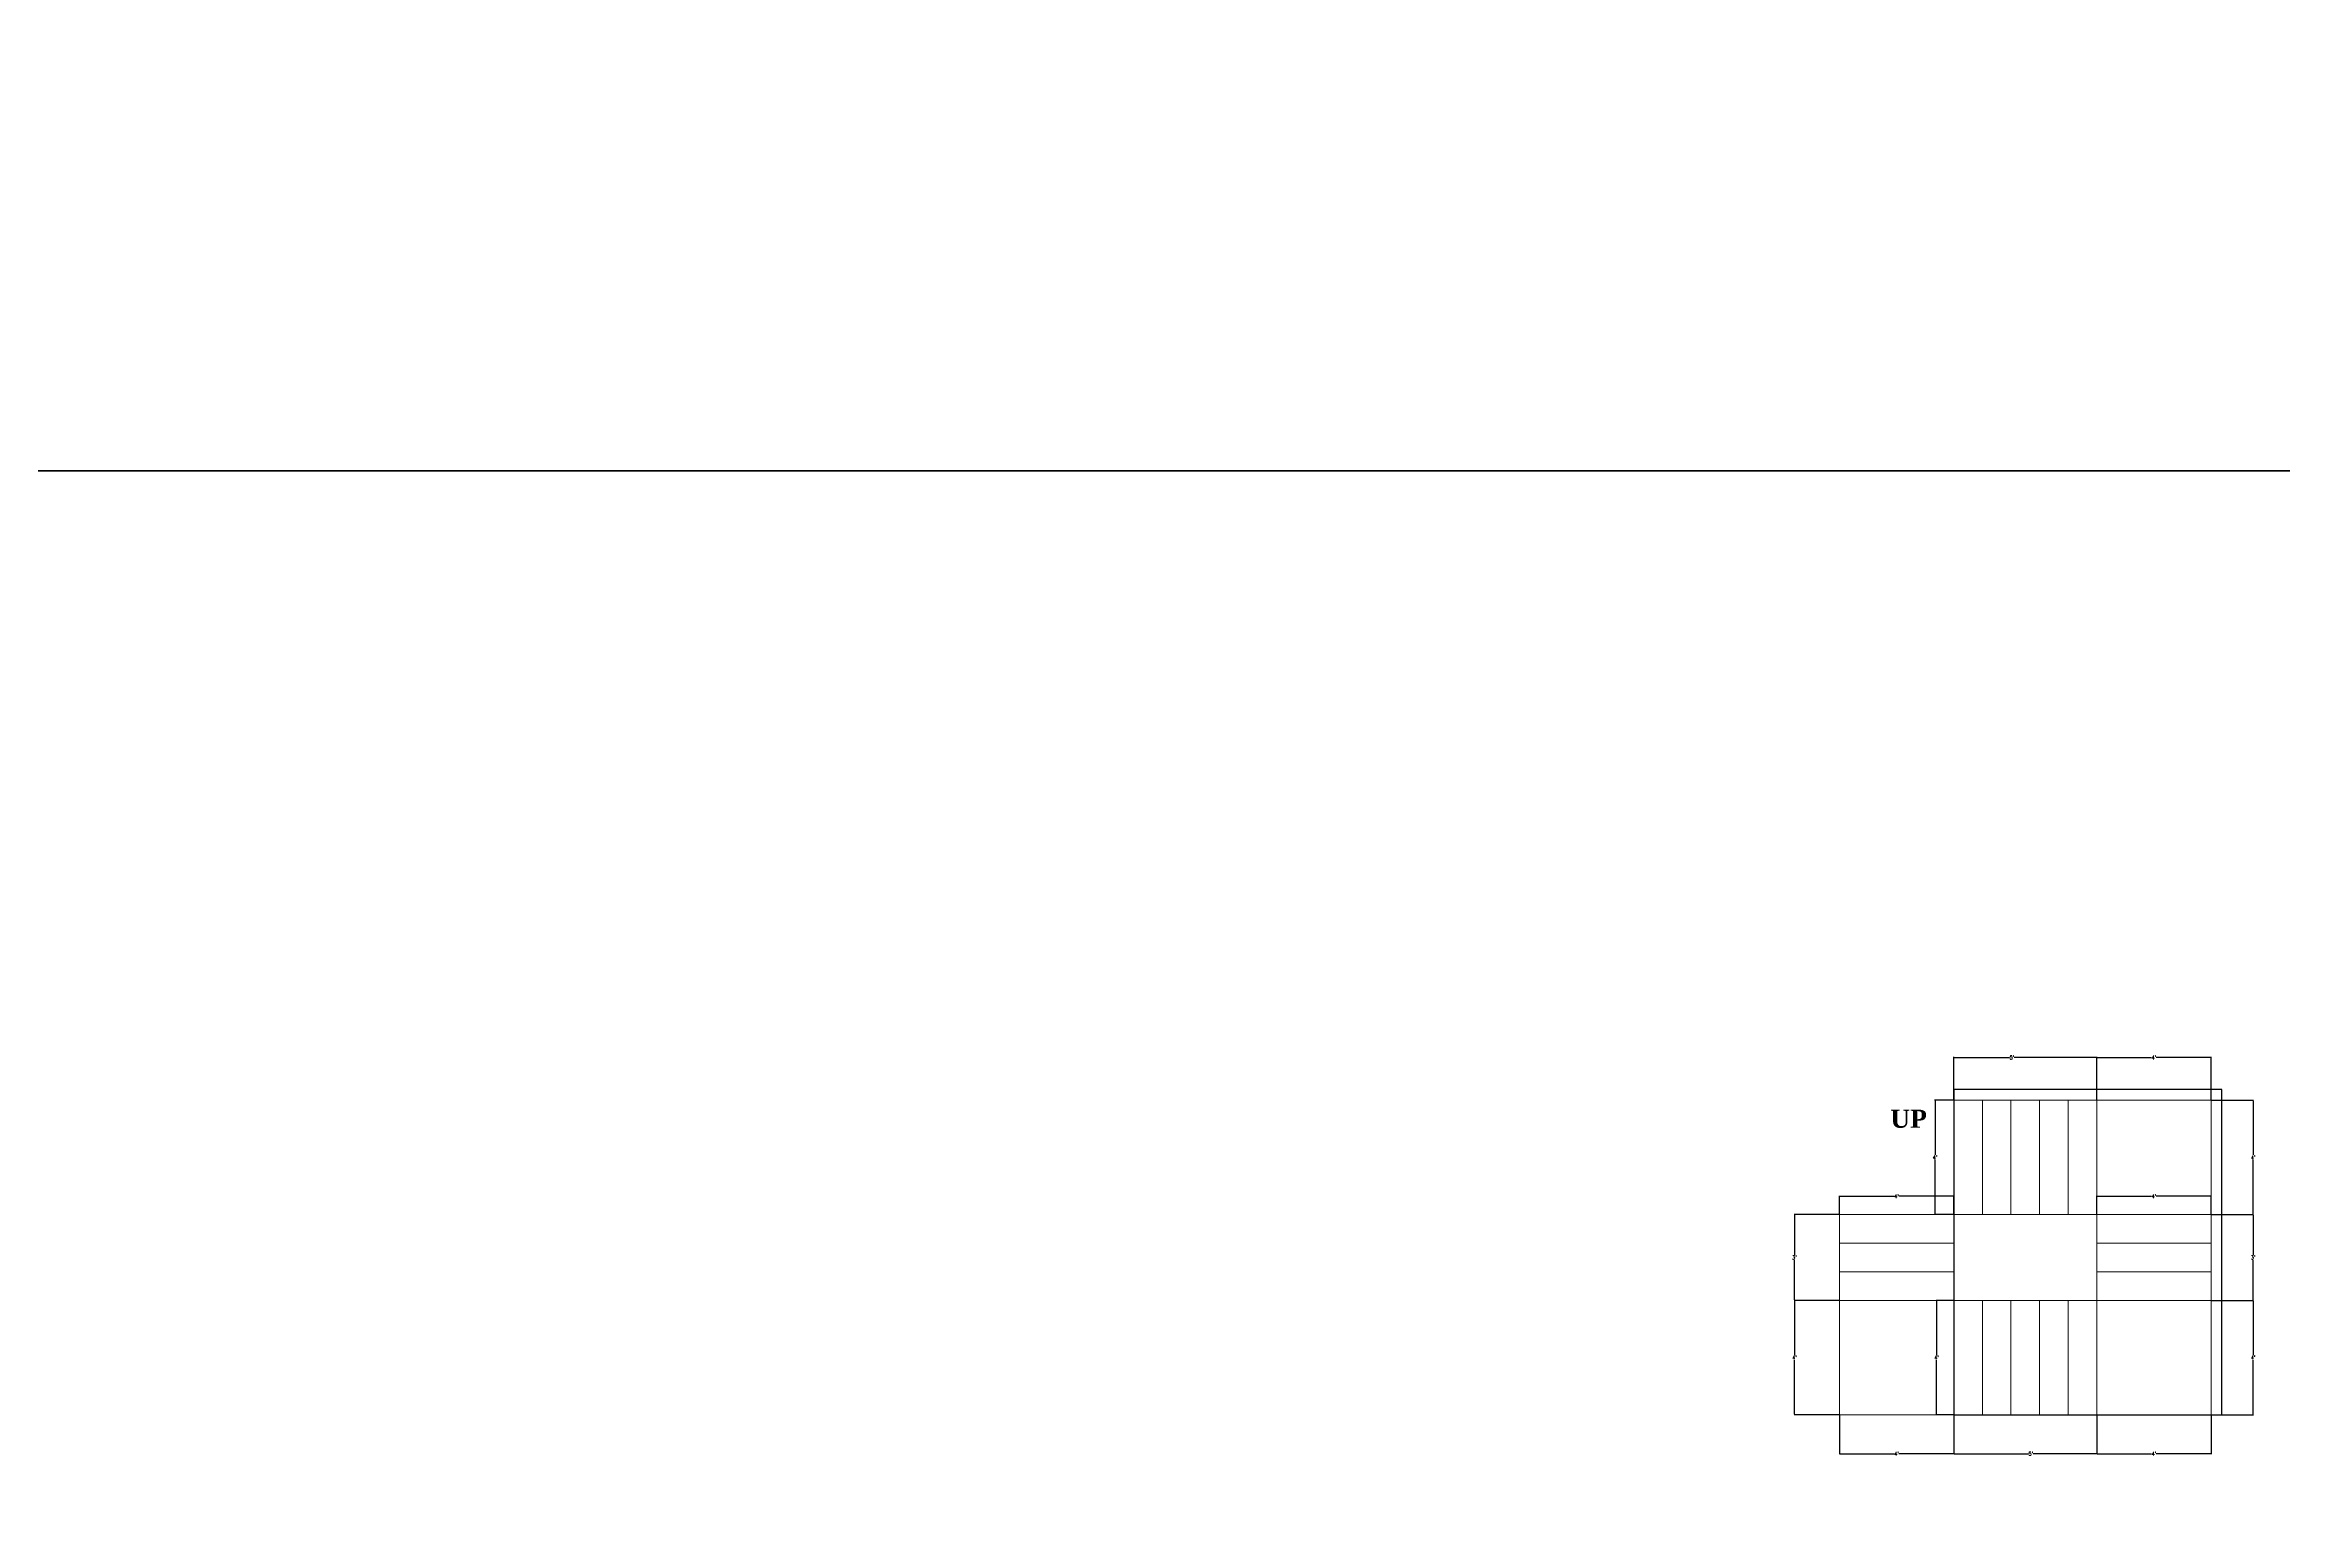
# Model space of a CAD drawing. Header units: feet. Extents: x -2086 to 4549, y -11457 to -6010.
# Drawn here: x 2847 to 3787, y -10116 to -9496 of the extents above; entities that cross this region are included whole.
import ezdxf

# ---------------------------------------------------------------- set-up
doc = ezdxf.new("R2010")
doc.units = ezdxf.units.FT
doc.header["$MEASUREMENT"] = 0
doc.layers.add('BLK_1_FLR_2_STAIR_1', color=7, linetype='Continuous', true_color=0xffffff, plot=False)
for name, color, linetype, lineweight in [('BLK_1_FLR_2_STAIR_1_FLIGHT_1', 7, 'Continuous', 0), ('BLK_1_FLR_2_STAIR_1_FLIGHT_2', 7, 'Continuous', 0), ('BLK_1_FLR_2_STAIR_1_FLIGHT_3', 7, 'Continuous', 0), ('BLK_1_FLR_2_STAIR_1_FLIGHT_4', 7, 'Continuous', 0), ('BLK_1_FLR_2_STAIR_1_LANDING_1', 7, 'Continuous', 0), ('BLK_1_FLR_2_STAIR_1_LANDING_2', 7, 'Continuous', 0), ('BLK_1_FLR_2_STAIR_1_LANDING_3', 7, 'Continuous', 0)]:
    doc.layers.add(name, color=color, linetype=linetype, lineweight=lineweight)
doc.styles.add('MtXpl_Georgia', font='Georgia Bold.ttf')
doc.styles.get("Standard").update_dxf_attribs({"font": 'standard'})
doc.dimstyles.get("Standard").update_dxf_attribs({"dimtxt": 1.625, "dimasz": 0.18, "dimexe": 0.18, "dimexo": 0.0625, "dimgap": 0.09, "dimtad": 0, "dimtih": 1, "dimtoh": 1, "dimdec": 1, "dimzin": 0, "dimdsep": 46, "dimlunit": 4, "dimtxsty": 'standard', "dimcen": 0.09, "dimadec": 0, "dimazin": 0, "dimtfac": 1, "dimtdec": 1, "dimtofl": 0, "dimtmove": 0, "dimatfit": 3, "dimfxl": 1, "dimtolj": 1, "dimtzin": 0, "dimarcsym": 0})

# ---------------------------------------------------------------- blocks, each defined once
blk = doc.blocks.new('*D224')
at = {"layer": 'BLK_1_FLR_2_STAIR_1_FLIGHT_1', "color": 0, "lineweight": -2, "transparency": 16777216}
for p, q in [((3648.63, -9939.19), (3648.63, -9921.09)), ((3648.81, -9921.27), (3672.07, -9921.27)), ((3708.45, -9921.27), (3673.95, -9921.27)), ((3708.63, -9939.19), (3708.63, -9921.09))]:
    blk.add_line(p, q, dxfattribs=at)
at = {"layer": 'BLK_1_FLR_2_STAIR_1_FLIGHT_1', "color": 0, "transparency": 16777216}
for points in [[(3648.81, -9921.24), (3648.81, -9921.3), (3648.63, -9921.27)], [(3708.45, -9921.24), (3708.45, -9921.3), (3708.63, -9921.27)]]:
    blk.add_solid(points, dxfattribs=at)
at = {"layer": 'Defpoints', "color": 0, "transparency": 16777216}
for p in [(3708.63, -9921.27), (3648.63, -9939.25), (3708.63, -9939.25)]:
    blk.add_point(p, dxfattribs=at)
at = {"layer": 'BLK_1_FLR_2_STAIR_1_FLIGHT_1', "color": 0, "transparency": 16777216, "insert": (3673.01, -9921.27), "char_height": 1.625, "attachment_point": 5}
blk.add_mtext("\\A1;5'", dxfattribs=at)
blk = doc.blocks.new('*D225')
at = {"layer": 'BLK_1_FLR_2_STAIR_1_FLIGHT_1', "color": 0, "lineweight": -2, "transparency": 16777216}
for p, q in [((3648.57, -9939.25), (3640.58, -9939.25)), ((3640.76, -9939.43), (3640.76, -9962.19)), ((3640.76, -9987.07), (3640.76, -9964.31)), ((3648.57, -9987.25), (3640.58, -9987.25))]:
    blk.add_line(p, q, dxfattribs=at)
at = {"layer": 'BLK_1_FLR_2_STAIR_1_FLIGHT_1', "color": 0, "transparency": 16777216}
for points in [[(3640.73, -9939.43), (3640.79, -9939.43), (3640.76, -9939.25)], [(3640.73, -9987.07), (3640.79, -9987.07), (3640.76, -9987.25)]]:
    blk.add_solid(points, dxfattribs=at)
at = {"layer": 'Defpoints', "color": 0, "transparency": 16777216}
for p in [(3648.63, -9939.25), (3640.76, -9987.25), (3648.63, -9987.25)]:
    blk.add_point(p, dxfattribs=at)
at = {"layer": 'BLK_1_FLR_2_STAIR_1_FLIGHT_1', "color": 0, "transparency": 16777216, "insert": (3640.76, -9963.25), "char_height": 1.625, "attachment_point": 5}
blk.add_mtext("\\A1;4'", dxfattribs=at)
blk = doc.blocks.new('*D226')
at = {"layer": 'BLK_1_FLR_2_STAIR_1_FLIGHT_2', "color": 0, "lineweight": -2, "transparency": 16777216}
for p, q in [((3756.7, -9987.25), (3774.48, -9987.25)), ((3774.3, -9987.43), (3774.3, -10004.19)), ((3774.3, -10023.07), (3774.3, -10006.31)), ((3756.7, -10023.25), (3774.48, -10023.25))]:
    blk.add_line(p, q, dxfattribs=at)
at = {"layer": 'BLK_1_FLR_2_STAIR_1_FLIGHT_2', "color": 0, "transparency": 16777216}
for points in [[(3774.27, -9987.43), (3774.33, -9987.43), (3774.3, -9987.25)], [(3774.27, -10023.07), (3774.33, -10023.07), (3774.3, -10023.25)]]:
    blk.add_solid(points, dxfattribs=at)
at = {"layer": 'Defpoints', "color": 0, "transparency": 16777216}
for p in [(3756.63, -9987.25), (3756.63, -10023.25), (3774.3, -10023.25)]:
    blk.add_point(p, dxfattribs=at)
at = {"layer": 'BLK_1_FLR_2_STAIR_1_FLIGHT_2', "color": 0, "transparency": 16777216, "insert": (3774.3, -10005.25), "char_height": 1.625, "attachment_point": 5}
blk.add_mtext("\\A1;3'", dxfattribs=at)
blk = doc.blocks.new('*D227')
at = {"layer": 'BLK_1_FLR_2_STAIR_1_FLIGHT_2', "color": 0, "lineweight": -2, "transparency": 16777216}
for p, q in [((3708.63, -9987.19), (3708.63, -9979.38)), ((3708.81, -9979.56), (3731.69, -9979.56)), ((3756.45, -9979.56), (3733.57, -9979.56)), ((3756.63, -9987.19), (3756.63, -9979.38))]:
    blk.add_line(p, q, dxfattribs=at)
at = {"layer": 'BLK_1_FLR_2_STAIR_1_FLIGHT_2', "color": 0, "transparency": 16777216}
for points in [[(3708.81, -9979.53), (3708.81, -9979.59), (3708.63, -9979.56)], [(3756.45, -9979.53), (3756.45, -9979.59), (3756.63, -9979.56)]]:
    blk.add_solid(points, dxfattribs=at)
at = {"layer": 'Defpoints', "color": 0, "transparency": 16777216}
for p in [(3708.63, -9987.25), (3756.63, -9979.56), (3756.63, -9987.25)]:
    blk.add_point(p, dxfattribs=at)
at = {"layer": 'BLK_1_FLR_2_STAIR_1_FLIGHT_2', "color": 0, "transparency": 16777216, "insert": (3732.63, -9979.56), "char_height": 1.625, "attachment_point": 5}
blk.add_mtext("\\A1;4'", dxfattribs=at)
blk = doc.blocks.new('*D228')
at = {"layer": 'BLK_1_FLR_2_STAIR_1_FLIGHT_3', "color": 0, "lineweight": -2, "transparency": 16777216}
for p, q in [((3648.63, -10071.31), (3648.63, -10087.8)), ((3708.63, -10071.31), (3708.63, -10087.8)), ((3648.81, -10087.62), (3680.04, -10087.62)), ((3708.45, -10087.62), (3681.92, -10087.62))]:
    blk.add_line(p, q, dxfattribs=at)
at = {"layer": 'BLK_1_FLR_2_STAIR_1_FLIGHT_3', "color": 0, "transparency": 16777216}
for points in [[(3648.81, -10087.59), (3648.81, -10087.65), (3648.63, -10087.62)], [(3708.45, -10087.59), (3708.45, -10087.65), (3708.63, -10087.62)]]:
    blk.add_solid(points, dxfattribs=at)
at = {"layer": 'Defpoints', "color": 0, "transparency": 16777216}
for p in [(3648.63, -10071.25), (3708.63, -10071.25), (3708.63, -10087.62)]:
    blk.add_point(p, dxfattribs=at)
at = {"layer": 'BLK_1_FLR_2_STAIR_1_FLIGHT_3', "color": 0, "transparency": 16777216, "insert": (3680.98, -10087.62), "char_height": 1.625, "attachment_point": 5}
blk.add_mtext("\\A1;5'", dxfattribs=at)
blk = doc.blocks.new('*D229')
at = {"layer": 'BLK_1_FLR_2_STAIR_1_FLIGHT_3', "color": 0, "lineweight": -2, "transparency": 16777216}
for p, q in [((3648.57, -10023.25), (3641.22, -10023.25)), ((3641.4, -10023.43), (3641.4, -10046.19)), ((3641.4, -10071.07), (3641.4, -10048.31)), ((3648.57, -10071.25), (3641.22, -10071.25))]:
    blk.add_line(p, q, dxfattribs=at)
at = {"layer": 'BLK_1_FLR_2_STAIR_1_FLIGHT_3', "color": 0, "transparency": 16777216}
for points in [[(3641.37, -10023.43), (3641.43, -10023.43), (3641.4, -10023.25)], [(3641.37, -10071.07), (3641.43, -10071.07), (3641.4, -10071.25)]]:
    blk.add_solid(points, dxfattribs=at)
at = {"layer": 'Defpoints', "color": 0, "transparency": 16777216}
for p in [(3641.4, -10023.25), (3648.63, -10023.25), (3648.63, -10071.25)]:
    blk.add_point(p, dxfattribs=at)
at = {"layer": 'BLK_1_FLR_2_STAIR_1_FLIGHT_3', "color": 0, "transparency": 16777216, "insert": (3641.4, -10047.25), "char_height": 1.625, "attachment_point": 5}
blk.add_mtext("\\A1;4'", dxfattribs=at)
blk = doc.blocks.new('*D230')
at = {"layer": 'BLK_1_FLR_2_STAIR_1_LANDING_1', "color": 0, "lineweight": -2, "transparency": 16777216}
for p, q in [((3756.7, -9939.25), (3774.48, -9939.25)), ((3774.3, -9939.43), (3774.3, -9962.19)), ((3774.3, -9987.07), (3774.3, -9964.31)), ((3756.7, -9987.25), (3774.48, -9987.25))]:
    blk.add_line(p, q, dxfattribs=at)
at = {"layer": 'BLK_1_FLR_2_STAIR_1_LANDING_1', "color": 0, "transparency": 16777216}
for points in [[(3774.27, -9939.43), (3774.33, -9939.43), (3774.3, -9939.25)], [(3774.27, -9987.07), (3774.33, -9987.07), (3774.3, -9987.25)]]:
    blk.add_solid(points, dxfattribs=at)
at = {"layer": 'Defpoints', "color": 0, "transparency": 16777216}
for p in [(3756.63, -9939.25), (3774.3, -9939.25), (3756.63, -9987.25)]:
    blk.add_point(p, dxfattribs=at)
at = {"layer": 'BLK_1_FLR_2_STAIR_1_LANDING_1', "color": 0, "transparency": 16777216, "insert": (3774.3, -9963.25), "char_height": 1.625, "attachment_point": 5}
blk.add_mtext("\\A1;4'", dxfattribs=at)
blk = doc.blocks.new('*D231')
at = {"layer": 'BLK_1_FLR_2_STAIR_1_LANDING_2', "color": 0, "lineweight": -2, "transparency": 16777216}
for p, q in [((3756.7, -10023.25), (3774.48, -10023.25)), ((3774.3, -10023.43), (3774.3, -10046.19)), ((3774.3, -10071.07), (3774.3, -10048.31)), ((3756.7, -10071.25), (3774.48, -10071.25))]:
    blk.add_line(p, q, dxfattribs=at)
at = {"layer": 'BLK_1_FLR_2_STAIR_1_LANDING_2', "color": 0, "transparency": 16777216}
for points in [[(3774.27, -10023.43), (3774.33, -10023.43), (3774.3, -10023.25)], [(3774.27, -10071.07), (3774.33, -10071.07), (3774.3, -10071.25)]]:
    blk.add_solid(points, dxfattribs=at)
at = {"layer": 'Defpoints', "color": 0, "transparency": 16777216}
for p in [(3756.63, -10023.25), (3756.63, -10071.25), (3774.3, -10071.25)]:
    blk.add_point(p, dxfattribs=at)
at = {"layer": 'BLK_1_FLR_2_STAIR_1_LANDING_2', "color": 0, "transparency": 16777216, "insert": (3774.3, -10047.25), "char_height": 1.625, "attachment_point": 5}
blk.add_mtext("\\A1;4'", dxfattribs=at)
blk = doc.blocks.new('*D237')
at = {"layer": 'BLK_1_FLR_2_STAIR_1_LANDING_2', "color": 0, "lineweight": -2, "transparency": 16777216}
for p, q in [((3708.63, -10071.31), (3708.63, -10087.8)), ((3756.63, -10071.31), (3756.63, -10087.8)), ((3708.81, -10087.62), (3731.69, -10087.62)), ((3756.45, -10087.62), (3733.57, -10087.62))]:
    blk.add_line(p, q, dxfattribs=at)
at = {"layer": 'BLK_1_FLR_2_STAIR_1_LANDING_2', "color": 0, "transparency": 16777216}
for points in [[(3708.81, -10087.59), (3708.81, -10087.65), (3708.63, -10087.62)], [(3756.45, -10087.59), (3756.45, -10087.65), (3756.63, -10087.62)]]:
    blk.add_solid(points, dxfattribs=at)
at = {"layer": 'Defpoints', "color": 0, "transparency": 16777216}
for p in [(3708.63, -10071.25), (3756.63, -10071.25), (3756.63, -10087.62)]:
    blk.add_point(p, dxfattribs=at)
at = {"layer": 'BLK_1_FLR_2_STAIR_1_LANDING_2', "color": 0, "transparency": 16777216, "insert": (3732.63, -10087.62), "char_height": 1.625, "attachment_point": 5}
blk.add_mtext("\\A1;4'", dxfattribs=at)
blk = doc.blocks.new('*D232')
at = {"layer": 'BLK_1_FLR_2_STAIR_1_LANDING_1', "color": 0, "lineweight": -2, "transparency": 16777216}
for p, q in [((3708.63, -9939.19), (3708.63, -9921.09)), ((3708.81, -9921.27), (3731.69, -9921.27)), ((3756.45, -9921.27), (3733.57, -9921.27)), ((3756.63, -9939.19), (3756.63, -9921.09))]:
    blk.add_line(p, q, dxfattribs=at)
at = {"layer": 'BLK_1_FLR_2_STAIR_1_LANDING_1', "color": 0, "transparency": 16777216}
for points in [[(3708.81, -9921.24), (3708.81, -9921.3), (3708.63, -9921.27)], [(3756.45, -9921.24), (3756.45, -9921.3), (3756.63, -9921.27)]]:
    blk.add_solid(points, dxfattribs=at)
at = {"layer": 'Defpoints', "color": 0, "transparency": 16777216}
for p in [(3756.63, -9921.27), (3708.63, -9939.25), (3756.63, -9939.25)]:
    blk.add_point(p, dxfattribs=at)
at = {"layer": 'BLK_1_FLR_2_STAIR_1_LANDING_1', "color": 0, "transparency": 16777216, "insert": (3732.63, -9921.27), "char_height": 1.625, "attachment_point": 5}
blk.add_mtext("\\A1;4'", dxfattribs=at)
blk = doc.blocks.new('*D233')
at = {"layer": 'BLK_1_FLR_2_STAIR_1_FLIGHT_4', "color": 0, "lineweight": -2, "transparency": 16777216}
for p, q in [((3600.57, -9987.25), (3581.57, -9987.25)), ((3581.75, -9987.43), (3581.75, -10004.19)), ((3581.75, -10023.07), (3581.75, -10006.31)), ((3600.57, -10023.25), (3581.57, -10023.25))]:
    blk.add_line(p, q, dxfattribs=at)
at = {"layer": 'BLK_1_FLR_2_STAIR_1_FLIGHT_4', "color": 0, "transparency": 16777216}
for points in [[(3581.72, -9987.43), (3581.78, -9987.43), (3581.75, -9987.25)], [(3581.72, -10023.07), (3581.78, -10023.07), (3581.75, -10023.25)]]:
    blk.add_solid(points, dxfattribs=at)
at = {"layer": 'Defpoints', "color": 0, "transparency": 16777216}
for p in [(3600.63, -9987.25), (3581.75, -10023.25), (3600.63, -10023.25)]:
    blk.add_point(p, dxfattribs=at)
at = {"layer": 'BLK_1_FLR_2_STAIR_1_FLIGHT_4', "color": 0, "transparency": 16777216, "insert": (3581.75, -10005.25), "char_height": 1.625, "attachment_point": 5}
blk.add_mtext("\\A1;3'", dxfattribs=at)
blk = doc.blocks.new('*D234')
at = {"layer": 'BLK_1_FLR_2_STAIR_1_FLIGHT_4', "color": 0, "lineweight": -2, "transparency": 16777216}
for p, q in [((3600.63, -9987.19), (3600.63, -9979.38)), ((3600.81, -9979.56), (3623.69, -9979.56)), ((3648.45, -9979.56), (3625.57, -9979.56)), ((3648.63, -9987.19), (3648.63, -9979.38))]:
    blk.add_line(p, q, dxfattribs=at)
at = {"layer": 'BLK_1_FLR_2_STAIR_1_FLIGHT_4', "color": 0, "transparency": 16777216}
for points in [[(3600.81, -9979.53), (3600.81, -9979.59), (3600.63, -9979.56)], [(3648.45, -9979.53), (3648.45, -9979.59), (3648.63, -9979.56)]]:
    blk.add_solid(points, dxfattribs=at)
at = {"layer": 'Defpoints', "color": 0, "transparency": 16777216}
for p in [(3600.63, -9987.25), (3648.63, -9979.56), (3648.63, -9987.25)]:
    blk.add_point(p, dxfattribs=at)
at = {"layer": 'BLK_1_FLR_2_STAIR_1_FLIGHT_4', "color": 0, "transparency": 16777216, "insert": (3624.63, -9979.56), "char_height": 1.625, "attachment_point": 5}
blk.add_mtext("\\A1;4'", dxfattribs=at)
blk = doc.blocks.new('*D235')
at = {"layer": 'BLK_1_FLR_2_STAIR_1_LANDING_3', "color": 0, "lineweight": -2, "transparency": 16777216}
for p, q in [((3600.57, -10023.25), (3581.6, -10023.25)), ((3581.78, -10023.43), (3581.78, -10046.19)), ((3581.78, -10071.07), (3581.78, -10048.31)), ((3600.57, -10071.25), (3581.6, -10071.25))]:
    blk.add_line(p, q, dxfattribs=at)
at = {"layer": 'BLK_1_FLR_2_STAIR_1_LANDING_3', "color": 0, "transparency": 16777216}
for points in [[(3581.75, -10023.43), (3581.81, -10023.43), (3581.78, -10023.25)], [(3581.75, -10071.07), (3581.81, -10071.07), (3581.78, -10071.25)]]:
    blk.add_solid(points, dxfattribs=at)
at = {"layer": 'Defpoints', "color": 0, "transparency": 16777216}
for p in [(3600.63, -10023.25), (3581.78, -10071.25), (3600.63, -10071.25)]:
    blk.add_point(p, dxfattribs=at)
at = {"layer": 'BLK_1_FLR_2_STAIR_1_LANDING_3', "color": 0, "transparency": 16777216, "insert": (3581.78, -10047.25), "char_height": 1.625, "attachment_point": 5}
blk.add_mtext("\\A1;4'", dxfattribs=at)
blk = doc.blocks.new('*D236')
at = {"layer": 'BLK_1_FLR_2_STAIR_1_LANDING_3', "color": 0, "lineweight": -2, "transparency": 16777216}
for p, q in [((3600.63, -10071.31), (3600.63, -10087.8)), ((3648.63, -10071.31), (3648.63, -10087.8)), ((3600.81, -10087.62), (3623.69, -10087.62)), ((3648.45, -10087.62), (3625.57, -10087.62))]:
    blk.add_line(p, q, dxfattribs=at)
at = {"layer": 'BLK_1_FLR_2_STAIR_1_LANDING_3', "color": 0, "transparency": 16777216}
for points in [[(3600.81, -10087.59), (3600.81, -10087.65), (3600.63, -10087.62)], [(3648.45, -10087.59), (3648.45, -10087.65), (3648.63, -10087.62)]]:
    blk.add_solid(points, dxfattribs=at)
at = {"layer": 'Defpoints', "color": 0, "transparency": 16777216}
for p in [(3600.63, -10071.25), (3648.63, -10071.25), (3648.63, -10087.62)]:
    blk.add_point(p, dxfattribs=at)
at = {"layer": 'BLK_1_FLR_2_STAIR_1_LANDING_3', "color": 0, "transparency": 16777216, "insert": (3624.63, -10087.62), "char_height": 1.625, "attachment_point": 5}
blk.add_mtext("\\A1;4'", dxfattribs=at)

msp = doc.modelspace()

# ---------------------------------------------------------------- linework, layer by layer
for points in [[(-1223.89, -8784.21), (4548.57, -8784.21), (4548.57, -9675.01), (-1223.89, -9675.01), (-1223.89, -8784.21)], [(-1223.89, -9675.01), (4548.57, -9675.01), (4548.57, -10565.82), (-1223.89, -10565.82), (-1223.89, -9675.01)]]:
    msp.add_lwpolyline(points, close=True)
at = {"layer": 'BLK_1_FLR_2_STAIR_1'}
msp.add_lwpolyline([(3761.16, -9934.72), (3648.63, -9934.72), (3648.63, -10071.25), (3761.16, -10071.25)], close=True, dxfattribs=at)
at = {"layer": 'BLK_1_FLR_2_STAIR_1_FLIGHT_1', "color": 3}
for p, q in [((3648.63, -9987.25), (3648.63, -9939.25)), ((3660.63, -9987.25), (3660.63, -9939.25)), ((3672.63, -9987.25), (3672.63, -9939.25)), ((3684.63, -9987.25), (3684.63, -9939.25)), ((3696.63, -9987.25), (3696.63, -9939.25)), ((3708.63, -9987.25), (3708.63, -9939.25))]:
    msp.add_line(p, q, dxfattribs=at)
at = {"layer": 'BLK_1_FLR_2_STAIR_1_FLIGHT_1'}
msp.add_lwpolyline([(3648.63, -9939.25), (3648.63, -9987.25), (3708.63, -9987.25), (3708.63, -9939.25), (3648.63, -9939.25)], close=True, dxfattribs=at)
at = {"layer": 'BLK_1_FLR_2_STAIR_1_FLIGHT_2', "color": 3}
for p, q in [((3708.63, -9987.25), (3756.63, -9987.25)), ((3708.63, -9999.25), (3756.63, -9999.25)), ((3708.63, -10011.25), (3756.63, -10011.25)), ((3708.63, -10023.25), (3756.63, -10023.25))]:
    msp.add_line(p, q, dxfattribs=at)
at = {"layer": 'BLK_1_FLR_2_STAIR_1_FLIGHT_2'}
msp.add_lwpolyline([(3708.63, -9987.25), (3756.63, -9987.25), (3756.63, -10023.25), (3708.63, -10023.25), (3708.63, -9987.25)], close=True, dxfattribs=at)
at = {"layer": 'BLK_1_FLR_2_STAIR_1_FLIGHT_3', "color": 3}
for p, q in [((3648.63, -10071.25), (3648.63, -10023.25)), ((3660.63, -10023.25), (3660.63, -10071.25)), ((3672.63, -10023.25), (3672.63, -10071.25)), ((3684.63, -10023.25), (3684.63, -10071.25)), ((3696.63, -10023.25), (3696.63, -10071.25)), ((3708.63, -10023.25), (3708.63, -10071.25))]:
    msp.add_line(p, q, dxfattribs=at)
at = {"layer": 'BLK_1_FLR_2_STAIR_1_FLIGHT_3'}
msp.add_lwpolyline([(3648.63, -10023.25), (3708.63, -10023.25), (3708.63, -10071.25), (3648.63, -10071.25), (3648.63, -10023.25)], close=True, dxfattribs=at)
at = {"layer": 'BLK_1_FLR_2_STAIR_1_FLIGHT_4', "color": 3}
for p, q in [((3600.63, -9987.25), (3648.63, -9987.25)), ((3600.63, -9999.25), (3648.63, -9999.25)), ((3600.63, -10011.25), (3648.63, -10011.25)), ((3600.63, -10023.25), (3648.63, -10023.25))]:
    msp.add_line(p, q, dxfattribs=at)
at = {"layer": 'BLK_1_FLR_2_STAIR_1_FLIGHT_4'}
msp.add_lwpolyline([(3600.63, -9987.25), (3648.63, -9987.25), (3648.63, -10023.25), (3600.63, -10023.25), (3600.63, -9987.25)], close=True, dxfattribs=at)
at = {"layer": 'BLK_1_FLR_2_STAIR_1_LANDING_1'}
msp.add_lwpolyline([(3708.63, -9939.25), (3756.63, -9939.25), (3756.63, -9987.25), (3708.63, -9987.25), (3708.63, -9939.25)], close=True, dxfattribs=at)
at = {"layer": 'BLK_1_FLR_2_STAIR_1_LANDING_2'}
msp.add_lwpolyline([(3708.63, -10023.25), (3756.63, -10023.25), (3756.63, -10071.25), (3708.63, -10071.25), (3708.63, -10023.25)], close=True, dxfattribs=at)
at = {"layer": 'BLK_1_FLR_2_STAIR_1_LANDING_3'}
msp.add_lwpolyline([(3600.63, -10023.25), (3648.63, -10023.25), (3648.63, -10071.25), (3600.63, -10071.25), (3600.63, -10023.25)], close=True, dxfattribs=at)

# ---------------------------------------------------------------- texts
at = {"style": 'MtXpl_Georgia'}
msp.add_text('UP', height=7.618, dxfattribs=at).set_placement((3622.02, -9950.81))

# ---------------------------------------------------------------- dimensions: what is measured, and where the dimension line sits
at = {"layer": 'BLK_1_FLR_2_STAIR_1_FLIGHT_1', "color": 1}
dim = msp.add_linear_dim(base=(3708.63, -9921.27), p1=(3648.63, -9939.25), p2=(3708.63, -9939.25), dimstyle='Standard', dxfattribs=at)
dim.commit()
dim.dimension.update_dxf_attribs({"geometry": '*D224', "text_midpoint": (3673.01, -9921.27), "dimtype": 160})
at = {"layer": 'BLK_1_FLR_2_STAIR_1_FLIGHT_1', "color": 2}
dim = msp.add_linear_dim(base=(3640.76, -9987.25), p1=(3648.63, -9939.25), p2=(3648.63, -9987.25), angle=90, dimstyle='Standard', dxfattribs=at)
dim.commit()
dim.dimension.update_dxf_attribs({"geometry": '*D225', "text_midpoint": (3640.76, -9963.25), "dimtype": 160})
at = {"layer": 'BLK_1_FLR_2_STAIR_1_FLIGHT_2', "color": 2}
dim = msp.add_linear_dim(base=(3756.63, -9979.56), p1=(3708.63, -9987.25), p2=(3756.63, -9987.25), dimstyle='Standard', dxfattribs=at)
dim.commit()
dim.dimension.update_dxf_attribs({"geometry": '*D227', "text_midpoint": (3732.63, -9979.56)})
at = {"layer": 'BLK_1_FLR_2_STAIR_1_FLIGHT_2', "color": 1}
dim = msp.add_linear_dim(base=(3774.3, -10023.25), p1=(3756.63, -9987.25), p2=(3756.63, -10023.25), angle=90, dimstyle='Standard', dxfattribs=at)
dim.commit()
dim.dimension.update_dxf_attribs({"geometry": '*D226', "text_midpoint": (3774.3, -10005.25)})
at = {"layer": 'BLK_1_FLR_2_STAIR_1_FLIGHT_3', "color": 2}
dim = msp.add_linear_dim(base=(3641.4, -10023.25), p1=(3648.63, -10071.25), p2=(3648.63, -10023.25), angle=90, dimstyle='Standard', dxfattribs=at)
dim.commit()
dim.dimension.update_dxf_attribs({"geometry": '*D229', "text_midpoint": (3641.4, -10047.25), "dimtype": 160})
at = {"layer": 'BLK_1_FLR_2_STAIR_1_FLIGHT_3', "color": 1}
dim = msp.add_linear_dim(base=(3708.63, -10087.62), p1=(3648.63, -10071.25), p2=(3708.63, -10071.25), dimstyle='Standard', dxfattribs=at)
dim.commit()
dim.dimension.update_dxf_attribs({"geometry": '*D228', "text_midpoint": (3680.98, -10087.62), "dimtype": 160})
at = {"layer": 'BLK_1_FLR_2_STAIR_1_FLIGHT_4', "color": 2}
dim = msp.add_linear_dim(base=(3648.63, -9979.56), p1=(3600.63, -9987.25), p2=(3648.63, -9987.25), dimstyle='Standard', dxfattribs=at)
dim.commit()
dim.dimension.update_dxf_attribs({"geometry": '*D234', "text_midpoint": (3624.63, -9979.56)})
at = {"layer": 'BLK_1_FLR_2_STAIR_1_FLIGHT_4', "color": 1}
dim = msp.add_linear_dim(base=(3581.75, -10023.25), p1=(3600.63, -9987.25), p2=(3600.63, -10023.25), angle=90, dimstyle='Standard', dxfattribs=at)
dim.commit()
dim.dimension.update_dxf_attribs({"geometry": '*D233', "text_midpoint": (3581.75, -10005.25)})
at = {"layer": 'BLK_1_FLR_2_STAIR_1_LANDING_1', "color": 1}
dim = msp.add_linear_dim(base=(3756.63, -9921.27), p1=(3708.63, -9939.25), p2=(3756.63, -9939.25), dimstyle='Standard', dxfattribs=at)
dim.commit()
dim.dimension.update_dxf_attribs({"geometry": '*D232', "text_midpoint": (3732.63, -9921.27)})
at = {"layer": 'BLK_1_FLR_2_STAIR_1_LANDING_1', "color": 2}
dim = msp.add_linear_dim(base=(3774.3, -9939.25), p1=(3756.63, -9987.25), p2=(3756.63, -9939.25), angle=90, dimstyle='Standard', dxfattribs=at)
dim.commit()
dim.dimension.update_dxf_attribs({"geometry": '*D230', "text_midpoint": (3774.3, -9963.25)})
at = {"layer": 'BLK_1_FLR_2_STAIR_1_LANDING_2', "color": 2}
dim = msp.add_linear_dim(base=(3774.3, -10071.25), p1=(3756.63, -10023.25), p2=(3756.63, -10071.25), angle=90, dimstyle='Standard', dxfattribs=at)
dim.commit()
dim.dimension.update_dxf_attribs({"geometry": '*D231', "text_midpoint": (3774.3, -10047.25)})
at = {"layer": 'BLK_1_FLR_2_STAIR_1_LANDING_2', "color": 1}
dim = msp.add_linear_dim(base=(3756.63, -10087.62), p1=(3708.63, -10071.25), p2=(3756.63, -10071.25), dimstyle='Standard', dxfattribs=at)
dim.commit()
dim.dimension.update_dxf_attribs({"geometry": '*D237', "text_midpoint": (3732.63, -10087.62)})
at = {"layer": 'BLK_1_FLR_2_STAIR_1_LANDING_3', "color": 2}
dim = msp.add_linear_dim(base=(3581.78, -10071.25), p1=(3600.63, -10023.25), p2=(3600.63, -10071.25), angle=90, dimstyle='Standard', dxfattribs=at)
dim.commit()
dim.dimension.update_dxf_attribs({"geometry": '*D235', "text_midpoint": (3581.78, -10047.25)})
at = {"layer": 'BLK_1_FLR_2_STAIR_1_LANDING_3', "color": 1}
dim = msp.add_linear_dim(base=(3648.63, -10087.62), p1=(3600.63, -10071.25), p2=(3648.63, -10071.25), dimstyle='Standard', dxfattribs=at)
dim.commit()
dim.dimension.update_dxf_attribs({"geometry": '*D236', "text_midpoint": (3624.63, -10087.62)})

doc.saveas('drawing.dxf')
